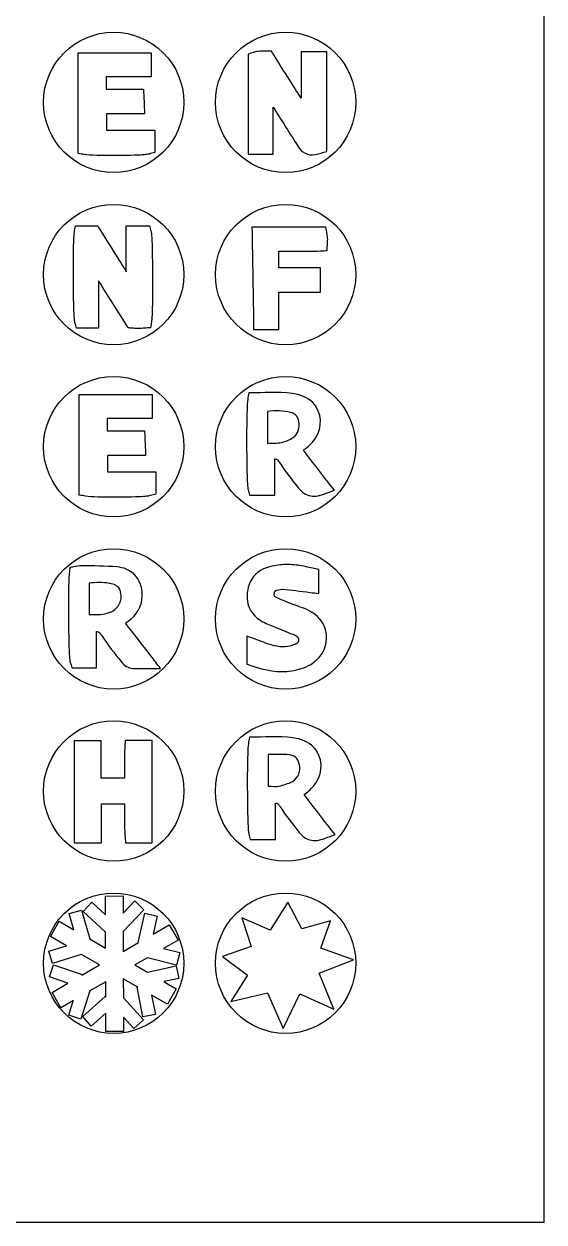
# Model space of a CAD drawing. Header units: centimetres. Extents: x 0 to 21.6, y 0 to 22.4.
# Drawn here: x 16.57 to 21.59, y 0 to 11.55 of the extents above; entities that cross this region are included whole.
import ezdxf

# ---------------------------------------------------------------- set-up
doc = ezdxf.new("R2010")
doc.units = ezdxf.units.CM
doc.header["$MEASUREMENT"] = 0

# ---------------------------------------------------------------- blocks, each defined once
blk = doc.blocks.new('*U11')
blk.add_circle((0.121, 0.192), 0.677)
blk = doc.blocks.new('*U12')
at = {"color": 0, "linetype": 'ByBlock', "lineweight": -2, "transparency": 16777216}
for p in [(14.94, 8.3), (16.6, 8.3), (14.94, 6.64), (16.6, 6.64), (14.94, 4.98), (16.6, 4.98), (14.94, 3.32), (16.6, 3.32), (14.94, 1.66), (16.6, 1.66), (14.94, 0), (16.6, 0)]:
    blk.add_blockref('*U11', p, dxfattribs=at)

msp = doc.modelspace()

# ---------------------------------------------------------------- linework, layer by layer
for p, q in [((17.12326, 2.58043), (17.12077, 2.58186)), ((17.94426, 2.65393), (17.91478, 2.63694)), ((17.92376, 2.31802), (17.92223, 2.31537))]:
    msp.add_line(p, q)
for points in [[(0, 0), (21.59, 0), (21.59, 21.59), (0, 21.59)], [(19.24995, 2.82637), (19.1153, 3.08428), (18.94429, 2.81396), (18.67128, 2.93463), (18.76168, 2.65604), (18.48506, 2.56136), (18.72671, 2.38033), (18.56683, 2.12719), (18.92084, 2.21097), (19.07252, 1.86667), (19.23182, 2.2017), (19.56131, 2.05318), (19.41832, 2.39974), (19.7493, 2.52775), (19.43398, 2.63993), (19.52772, 2.90341)]]:
    msp.add_lwpolyline(points, close=True)
for points in [[(17.3561, 2.96341), (17.35556, 3.14298), (17.52572, 3.14482), (17.52622, 2.97965)], [(17.05109, 2.81865), (17.00614, 2.97525), (17.12566, 3.00824), (17.20558, 2.72978), (17.20513, 2.72965)], [(17.35659, 2.80034), (17.35391, 2.79747), (17.14005, 2.9929), (17.22462, 3.08357), (17.3561, 2.96341)], [(17.52622, 2.97965), (17.63898, 3.09724), (17.72759, 3.01052), (17.52708, 2.80142)], [(16.97957, 2.66344), (16.82408, 2.75327), (16.90806, 2.90128), (17.05109, 2.81865)], [(17.67491, 2.69509), (17.67108, 2.69599), (17.73446, 2.97867), (17.85516, 2.95032), (17.81619, 2.77652)], [(17.35707, 2.64188), (17.35659, 2.80034)], [(17.52675, 2.80142), (17.52733, 2.61003)], [(17.81619, 2.77652), (17.97177, 2.86619), (18.05789, 2.71942), (17.94426, 2.65393)], [(17.12087, 2.58155), (17.12191, 2.5781), (16.84545, 2.49152), (16.8096, 2.61021), (16.97957, 2.66344)], [(17.20513, 2.72965), (17.35707, 2.64188)], [(17.52733, 2.61003), (17.67491, 2.69509)], [(17.2994, 2.47867), (17.12326, 2.58043)], [(17.76065, 2.5481), (17.63988, 2.47849)], [(17.91478, 2.63694), (18.07286, 2.59748), (18.04161, 2.4775), (17.76053, 2.54765), (17.76065, 2.5481)], [(16.9936, 2.30242), (16.81414, 2.36382), (16.85547, 2.48072), (17.12957, 2.38693), (17.12684, 2.37921)], [(17.12684, 2.37921), (17.2994, 2.47867)], [(17.63988, 2.47849), (17.76053, 2.40879)], [(17.76053, 2.40879), (18.03954, 2.47071), (18.06517, 2.34941), (17.92376, 2.31802)], [(17.35805, 2.31606), (17.20492, 2.2278)], [(17.35849, 2.16776), (17.35805, 2.31606)], [(17.52812, 2.34653), (17.52869, 2.16032)], [(17.66852, 2.26542), (17.52812, 2.34653)], [(17.92223, 2.31537), (18.03964, 2.24754), (17.95567, 2.09953), (17.80167, 2.1885)], [(17.04601, 2.13621), (16.92564, 2.06684), (16.83952, 2.21361), (16.9936, 2.30242)], [(17.20492, 2.2278), (17.11892, 1.95525), (17.00106, 1.99376), (17.04465, 2.1319)], [(17.80167, 2.1885), (17.83831, 2.00239), (17.71643, 1.97967), (17.66046, 2.26392), (17.66852, 2.26542)], [(17.35896, 2.01399), (17.21651, 1.88873), (17.13559, 1.98267), (17.35314, 2.17397), (17.35849, 2.16776)], [(17.52869, 2.16032), (17.72251, 1.9503), (17.63054, 1.86714), (17.52924, 1.97691)], [(17.52924, 1.97691), (17.52966, 1.83798), (17.35949, 1.83614), (17.35896, 2.01399)]]:
    msp.add_lwpolyline(points)
for points, knots in [([(17.83152, 10.52722), (17.67576, 10.52722), (17.52, 10.52722), (17.36424, 10.52722), (17.36424, 10.58025), (17.36424, 10.63329), (17.36424, 10.68633), (17.48727, 10.68633), (17.61031, 10.68633), (17.73334, 10.68633), (17.73219, 10.71196), (17.73103, 10.73758), (17.72988, 10.7632), (17.72841, 10.79579), (17.72728, 10.82104), (17.72583, 10.85351), (17.72479, 10.87694), (17.72374, 10.90037), (17.7227, 10.9238), (17.60267, 10.9238), (17.48264, 10.9238), (17.36261, 10.9238), (17.36261, 10.96331), (17.36261, 11.00282), (17.36261, 11.04233), (17.50704, 11.04233), (17.65148, 11.04233), (17.79592, 11.04233), (17.79592, 11.11926), (17.79592, 11.1962), (17.79592, 11.27313), (17.56102, 11.27313), (17.32612, 11.27313), (17.09122, 11.27313), (17.09122, 10.94978), (17.09122, 10.62644), (17.09122, 10.3031), (17.11173, 10.29969), (17.13224, 10.29629), (17.15274, 10.29289), (17.18314, 10.28784), (17.2226, 10.28604), (17.27434, 10.28442), (17.35932, 10.28177), (17.47012, 10.28161), (17.56588, 10.28355), (17.61375, 10.28453), (17.65774, 10.28603), (17.69326, 10.28808), (17.71866, 10.28955), (17.73916, 10.29115), (17.75654, 10.29369), (17.76346, 10.29471), (17.76964, 10.29567), (17.77819, 10.29811), (17.79599, 10.3032), (17.81379, 10.30829), (17.83159, 10.31337), (17.83158, 10.33188), (17.83156, 10.3504), (17.83154, 10.36891), (17.83152, 10.39302), (17.83152, 10.41724), (17.83152, 10.45365), (17.83152, 10.47818), (17.83152, 10.5027), (17.83152, 10.52722)], [0, 0, 0, 0, 1, 1, 1, 2, 2, 2, 3, 3, 3, 3.78622499, 3.78622499, 3.78622499, 4.78622499, 4.78622499, 4.78622499, 5.50743357, 5.50743357, 5.50743357, 6.50743357, 6.50743357, 6.50743357, 7.50743357, 7.50743357, 7.50743357, 8.50743357, 8.50743357, 8.50743357, 9.50743357, 9.50743357, 9.50743357, 10.50743357, 10.50743357, 10.50743357, 11.50743357, 11.50743357, 11.50743357, 11.73776465, 11.73776465, 11.73776465, 11.97115483, 11.97115483, 11.97115483, 12.35445974, 12.35445974, 12.35445974, 12.5461122, 12.5461122, 12.5461122, 12.68318012, 12.68318012, 12.68318012, 12.73776465, 12.73776465, 12.73776465, 13.07397443, 13.07397443, 13.07397443, 13.84030106, 13.84030106, 13.84030106, 14.84030106, 14.84030106, 14.84030106, 15.51369928, 15.51369928, 15.51369928, 15.51369928]), ([(18.82861, 11.28777), (18.82864, 11.28777), (18.82867, 11.28777), (18.8287, 11.28777), (18.85792, 11.28855), (18.88563, 11.28809), (18.91795, 11.28809), (18.93143, 11.28809), (18.94492, 11.28809), (18.9584, 11.28809), (18.96563, 11.2767), (18.97285, 11.26531), (18.98007, 11.25392), (19.06799, 11.11528), (19.15628, 10.97605), (19.24467, 10.83663), (19.24467, 10.98541), (19.24467, 11.1342), (19.24467, 11.28298), (19.32698, 11.28298), (19.4093, 11.28298), (19.49161, 11.28298), (19.49161, 10.96264), (19.49161, 10.6423), (19.49161, 10.32196), (19.47326, 10.31719), (19.45491, 10.31242), (19.43656, 10.30765), (19.39638, 10.2972), (19.36734, 10.28777), (19.32779, 10.2916), (19.29748, 10.29453), (19.26477, 10.31232), (19.24536, 10.33227), (19.2262, 10.35196), (19.21397, 10.37195), (19.19847, 10.39649), (19.19847, 10.39649), (19.19847, 10.39649), (19.19847, 10.39649), (19.12432, 10.51387), (19.05011, 10.63122), (18.97584, 10.74854), (18.97584, 10.59799), (18.97584, 10.44744), (18.97584, 10.29689), (18.89525, 10.29689), (18.81465, 10.29689), (18.73405, 10.29689), (18.73405, 10.6182), (18.73405, 10.9395), (18.73405, 11.26081), (18.7511, 11.26627), (18.76814, 11.27172), (18.78518, 11.27718), (18.78674, 11.27768), (18.79241, 11.28308), (18.81742, 11.28678), (18.82084, 11.28729), (18.8246, 11.28766), (18.82861, 11.28777)], [0, 0, 0, 0, 0.00103909, 0.00103909, 0.00103909, 1.00103909, 1.00103909, 1.00103909, 1.41017548, 1.41017548, 1.41017548, 1.46704744, 1.46704744, 1.46704744, 2.15938122, 2.15938122, 2.15938122, 3.15938122, 3.15938122, 3.15938122, 4.15938122, 4.15938122, 4.15938122, 5.15938122, 5.15938122, 5.15938122, 5.34480648, 5.34480648, 5.34480648, 5.74119411, 5.74119411, 5.74119411, 6.04493928, 6.04493928, 6.04493928, 6.34479865, 6.34479865, 6.34479865, 6.34480612, 6.34480612, 6.34480612, 7.02965132, 7.02965132, 7.02965132, 8.02965132, 8.02965132, 8.02965132, 9.02965132, 9.02965132, 9.02965132, 10.02965132, 10.02965132, 10.02965132, 11.82628721, 11.82628721, 11.82628721, 12.7056031, 12.7056031, 12.7056031, 12.82589766, 12.82589766, 12.82589766, 12.82589766]), ([(17.67131, 8.61586), (17.64837, 8.61578), (17.62974, 8.61805), (17.61416, 8.61901), (17.60166, 8.61979), (17.58917, 8.62056), (17.57667, 8.62134), (17.56997, 8.63191), (17.56327, 8.64249), (17.55657, 8.65306), (17.46741, 8.79379), (17.37851, 8.93412), (17.28969, 9.07431), (17.28969, 8.94875), (17.28969, 8.82197), (17.28969, 8.69198), (17.28969, 8.66746), (17.28969, 8.64294), (17.28969, 8.61842), (17.21847, 8.61842), (17.14726, 8.61842), (17.07605, 8.61842), (17.0711, 8.63644), (17.06614, 8.65446), (17.06119, 8.67249), (17.05676, 8.68861), (17.05682, 8.69589), (17.0557, 8.70856), (17.05091, 8.76264), (17.04824, 8.86764), (17.04673, 8.98983), (17.04537, 9.0999), (17.04522, 9.22181), (17.04647, 9.32372), (17.04732, 9.39285), (17.04879, 9.45247), (17.05109, 9.49435), (17.05219, 9.51422), (17.05325, 9.52936), (17.0554, 9.54357), (17.05856, 9.56442), (17.06171, 9.58527), (17.06487, 9.60612), (17.13603, 9.60612), (17.20718, 9.60612), (17.27834, 9.60612), (17.28555, 9.59465), (17.29276, 9.58317), (17.29997, 9.57169), (17.36062, 9.47515), (17.42467, 9.37288), (17.48899, 9.27088)], [0, 0, 0, 0, 0.9996093, 0.9996093, 0.9996093, 1.69305255, 1.69305255, 1.69305255, 1.74482524, 1.74482524, 1.74482524, 2.43372818, 2.43372818, 2.43372818, 3.06035703, 3.06035703, 3.06035703, 3.17856194, 3.17856194, 3.17856194, 4.17856194, 4.17856194, 4.17856194, 4.5214891, 4.5214891, 4.5214891, 4.59866798, 4.59866798, 4.59866798, 4.92807003, 4.92807003, 4.92807003, 5.22477956, 5.22477956, 5.22477956, 5.42603566, 5.42603566, 5.42603566, 5.5214891, 5.5214891, 5.5214891, 5.74314153, 5.74314153, 5.74314153, 6.74314153, 6.74314153, 6.74314153, 6.86209185, 6.86209185, 6.86209185, 7.86205753, 7.86205753, 7.86205753, 7.86205753]), ([(17.48899, 9.27088), (17.48899, 9.27087), (17.48899, 9.27087), (17.489, 9.27086), (17.51161, 9.23498), (17.53428, 9.19911), (17.55697, 9.16325), (17.55697, 9.31088), (17.55697, 9.4585), (17.55697, 9.60612), (17.63163, 9.60612), (17.70629, 9.60612), (17.78095, 9.60612), (17.78574, 9.58781), (17.79053, 9.5695), (17.79533, 9.55119), (17.79953, 9.53513), (17.79955, 9.52736), (17.80066, 9.51397), (17.80545, 9.45636), (17.80807, 9.34256), (17.80935, 9.21309), (17.81041, 9.10507), (17.81035, 8.98792), (17.80898, 8.89062), (17.80805, 8.82444), (17.80656, 8.76775), (17.80428, 8.72793), (17.8032, 8.70919), (17.80217, 8.6949), (17.80007, 8.68123), (17.79706, 8.66164), (17.79404, 8.64204), (17.79103, 8.62245), (17.77124, 8.62129), (17.75145, 8.62013), (17.73165, 8.61898), (17.71566, 8.61805), (17.69509, 8.61593), (17.67131, 8.61586)], [0, 0, 0, 0, 0.00007049, 0.00007049, 0.00007049, 0.36219049, 0.36219049, 0.36219049, 1.36219049, 1.36219049, 1.36219049, 2.36219049, 2.36219049, 2.36219049, 2.70027683, 2.70027683, 2.70027683, 2.78038146, 2.78038146, 2.78038146, 3.12507703, 3.12507703, 3.12507703, 3.41267693, 3.41267693, 3.41267693, 3.60827982, 3.60827982, 3.60827982, 3.70027683, 3.70027683, 3.70027683, 3.91317376, 3.91317376, 3.91317376, 5.0089903, 5.0089903, 5.0089903, 6.0089903, 6.0089903, 6.0089903, 6.0089903]), ([(19.5006, 9.4877), (19.49942, 9.50958), (19.49523, 9.52349), (19.49393, 9.5311), (19.49044, 9.55148), (19.48695, 9.57186), (19.48345, 9.59224), (19.24561, 9.59224), (19.00776, 9.59224), (18.76991, 9.59224), (18.77539, 9.26331), (18.78087, 8.93438), (18.78635, 8.60545), (18.80434, 8.60546), (18.82233, 8.60548), (18.84032, 8.60549), (18.87447, 8.60551), (18.90853, 8.60551), (18.95546, 8.60551), (18.97998, 8.60551), (19.0045, 8.60551), (19.02902, 8.60551), (19.02902, 8.72568), (19.02902, 8.84585), (19.02902, 8.96601), (19.16301, 8.96601), (19.297, 8.96601), (19.43098, 8.96601), (19.43098, 9.04421), (19.43098, 9.12241), (19.43098, 9.20061), (19.40646, 9.20061), (19.38194, 9.20061), (19.35742, 9.20061), (19.28486, 9.20061), (19.21846, 9.20004), (19.15283, 9.20077)], [0, 0, 0, 0, 0.9995387, 0.9995387, 0.9995387, 2.70581414, 2.70581414, 2.70581414, 3.70581414, 3.70581414, 3.70581414, 4.70581414, 4.70581414, 4.70581414, 5.23215808, 5.23215808, 5.23215808, 6.23215808, 6.23215808, 6.23215808, 6.75463532, 6.75463532, 6.75463532, 7.75463532, 7.75463532, 7.75463532, 8.75463532, 8.75463532, 8.75463532, 9.75463532, 9.75463532, 9.75463532, 10.09442406, 10.09442406, 10.09442406, 11.09442406, 11.09442406, 11.09442406, 11.09442406]), ([(19.19116, 9.36095), (19.26693, 9.36147), (19.34667, 9.35819), (19.42971, 9.36347), (19.45152, 9.36486), (19.47334, 9.36625), (19.49515, 9.36764), (19.49627, 9.38946), (19.49739, 9.41129), (19.4985, 9.43312), (19.49953, 9.45312), (19.50176, 9.46627), (19.5006, 9.4877)], [0, 0, 0, 0, 1, 1, 1, 1.27977175, 1.27977175, 1.27977175, 2.26334341, 2.26334341, 2.26334341, 3.26334341, 3.26334341, 3.26334341, 3.26334341]), ([(19.15283, 9.20077), (19.10943, 9.20128), (19.06829, 9.19968), (19.03028, 9.20011), (19.03028, 9.25365), (19.03028, 9.3072), (19.03028, 9.36074), (19.08481, 9.36065), (19.13787, 9.36056), (19.19116, 9.36095)], [0, 0, 0, 0, 0.62290985, 0.62290985, 0.62290985, 1.62290985, 1.62290985, 1.62290985, 2.31555764, 2.31555764, 2.31555764, 2.31555764]), ([(17.37453, 7.23305), (17.37453, 7.28609), (17.37453, 7.33913), (17.37453, 7.39216), (17.49757, 7.39216), (17.6206, 7.39216), (17.74363, 7.39216), (17.74248, 7.41779), (17.74133, 7.44341), (17.74017, 7.46903), (17.73871, 7.50162), (17.73757, 7.52688), (17.73612, 7.55935), (17.73508, 7.58278), (17.73404, 7.60621), (17.73299, 7.62963), (17.61296, 7.62963), (17.49293, 7.62963), (17.3729, 7.62963), (17.3729, 7.66915), (17.3729, 7.70866), (17.3729, 7.74817), (17.51734, 7.74817), (17.66177, 7.74817), (17.80621, 7.74817), (17.80621, 7.8251), (17.80621, 7.90203), (17.80621, 7.97896), (17.57131, 7.97896), (17.33642, 7.97896), (17.10152, 7.97896), (17.10152, 7.65562), (17.10152, 7.33227), (17.10152, 7.00893), (17.12202, 7.00553), (17.14253, 7.00212), (17.16303, 6.99872), (17.19343, 6.99367), (17.23289, 6.99187), (17.28463, 6.99026), (17.36961, 6.9876), (17.48042, 6.98744), (17.57617, 6.98939), (17.62405, 6.99036), (17.66804, 6.99186), (17.70355, 6.99391), (17.72895, 6.99538), (17.74945, 6.99698), (17.76683, 6.99952), (17.77375, 7.00054), (17.77994, 7.0015), (17.78849, 7.00395), (17.80629, 7.00903), (17.82409, 7.01412), (17.84189, 7.0192), (17.84187, 7.03772), (17.84185, 7.05623), (17.84184, 7.07474), (17.84182, 7.09886), (17.84182, 7.12307), (17.84182, 7.15949), (17.84182, 7.18401), (17.84182, 7.20853), (17.84182, 7.23305), (17.68606, 7.23305), (17.53029, 7.23305), (17.37453, 7.23305)], [0, 0, 0, 0, 1, 1, 1, 2, 2, 2, 2.78622499, 2.78622499, 2.78622499, 3.78622499, 3.78622499, 3.78622499, 4.50743357, 4.50743357, 4.50743357, 5.50743357, 5.50743357, 5.50743357, 6.50743357, 6.50743357, 6.50743357, 7.50743357, 7.50743357, 7.50743357, 8.50743357, 8.50743357, 8.50743357, 9.50743357, 9.50743357, 9.50743357, 10.50743357, 10.50743357, 10.50743357, 10.73776465, 10.73776465, 10.73776465, 10.97115483, 10.97115483, 10.97115483, 11.35445974, 11.35445974, 11.35445974, 11.5461122, 11.5461122, 11.5461122, 11.68318012, 11.68318012, 11.68318012, 11.73776465, 11.73776465, 11.73776465, 12.07397443, 12.07397443, 12.07397443, 12.84030106, 12.84030106, 12.84030106, 13.84030106, 13.84030106, 13.84030106, 14.51369928, 14.51369928, 14.51369928, 15.51369928, 15.51369928, 15.51369928, 15.51369928]), ([(19.35637, 7.52162), (19.35637, 7.52162), (19.35637, 7.52163), (19.35637, 7.52163), (19.43894, 7.61612), (19.45691, 7.75482), (19.3887, 7.86091), (19.35257, 7.91709), (19.29134, 7.96066), (19.214, 7.97872), (19.06667, 8.01311), (18.92687, 7.99491), (18.80162, 7.99515), (18.78058, 7.99519), (18.75953, 7.99523), (18.73849, 7.99527), (18.73526, 7.97448), (18.73203, 7.95369), (18.72879, 7.93289), (18.72494, 7.90815), (18.72366, 7.87773), (18.72215, 7.83417), (18.71835, 7.7241), (18.71757, 7.54764), (18.71918, 7.39164), (18.71999, 7.31364), (18.72139, 7.24096), (18.72338, 7.18426), (18.72446, 7.15342), (18.72569, 7.12742), (18.72718, 7.10705), (18.72826, 7.09236), (18.72903, 7.0819), (18.73156, 7.06899), (18.73197, 7.06688), (18.73245, 7.06463), (18.73315, 7.06196), (18.73795, 7.04366), (18.74275, 7.02536), (18.74755, 7.00705), (18.829, 7.00705), (18.91045, 7.00705), (18.99189, 7.00705), (18.99189, 7.03158), (18.99189, 7.0561), (18.99188, 7.08063), (18.99186, 7.1759), (18.99186, 7.2678), (18.99186, 7.3591), (18.99756, 7.35831), (19.00134, 7.35714), (19.00509, 7.35546), (19.01386, 7.35154), (19.02366, 7.34448), (19.03723, 7.3224)], [0, 0, 0, 0, 0.00001576, 0.00001576, 0.00001576, 0.65377623, 0.65377623, 0.65377623, 1.00001576, 1.00001576, 1.00001576, 2.00001074, 2.00001074, 2.00001074, 2.16010553, 2.16010553, 2.16010553, 2.38176332, 2.38176332, 2.38176332, 2.54697631, 2.54697631, 2.54697631, 2.96436981, 2.96436981, 2.96436981, 3.17306657, 3.17306657, 3.17306657, 3.28657962, 3.28657962, 3.28657962, 3.3683996, 3.3683996, 3.3683996, 3.38176332, 3.38176332, 3.38176332, 3.71825433, 3.71825433, 3.71825433, 4.71825433, 4.71825433, 4.71825433, 4.92587699, 4.92587699, 4.92587699, 5.73247829, 5.73247829, 5.73247829, 5.91551785, 5.91551785, 5.91551785, 6.34336848, 6.34336848, 6.34336848, 6.34336848]), ([(18.92088, 7.50795), (18.92088, 7.61625), (18.92088, 7.71398), (18.92088, 7.81551), (18.99799, 7.82921), (19.07097, 7.82202), (19.14281, 7.80567), (19.1874, 7.79554), (19.21664, 7.76477), (19.22239, 7.71819), (19.22971, 7.65895), (19.21989, 7.60135), (19.16854, 7.56535), (19.13526, 7.54204), (19.09439, 7.52584), (19.05455, 7.51663), (19.0145, 7.50732), (18.97155, 7.51063), (18.92088, 7.50795)], [0, 0, 0, 0, 1, 1, 1, 2, 2, 2, 3, 3, 3, 4, 4, 4, 5, 5, 5, 6, 6, 6, 6]), ([(19.20891, 7.08956), (19.20891, 7.08956), (19.20891, 7.08955), (19.20891, 7.08955), (19.23786, 7.05179), (19.27225, 7.01877), (19.31924, 7.00525), (19.36768, 6.99131), (19.41512, 7.00123), (19.46328, 7.01816), (19.46604, 7.01913), (19.46882, 7.02013), (19.47163, 7.02116), (19.503, 7.0327), (19.53437, 7.04424), (19.56574, 7.05577), (19.54531, 7.08223), (19.52489, 7.10869), (19.50447, 7.13515), (19.42472, 7.23847), (19.34536, 7.3413), (19.26745, 7.44226), (19.29728, 7.46523), (19.32819, 7.48938), (19.35637, 7.52162)], [0, 0, 0, 0, 0.00005366, 0.00005366, 0.00005366, 0.47851645, 0.47851645, 0.47851645, 0.97172652, 0.97172652, 0.97172652, 1.00005366, 1.00005366, 1.00005366, 1.35722641, 1.35722641, 1.35722641, 1.5721588, 1.5721588, 1.5721588, 2.41148305, 2.41148305, 2.41148305, 3.02078695, 3.02078695, 3.02078695, 3.02078695]), ([(17.12907, 6.32747), (17.09667, 6.32821), (17.07591, 6.32086), (17.06866, 6.31975), (17.05002, 6.31692), (17.03138, 6.31409), (17.01275, 6.31125), (17.01069, 6.29251), (17.00864, 6.27378), (17.00659, 6.25504), (17.00159, 6.20937), (16.9995, 6.13237), (16.99838, 6.03736), (16.99695, 5.91601), (16.99782, 5.76947), (17.00046, 5.6481), (17.00178, 5.58741), (17.00353, 5.5331), (17.00572, 5.49089), (17.00696, 5.46692), (17.0083, 5.44702), (17.00997, 5.4309), (17.01116, 5.41939), (17.01158, 5.41171), (17.01553, 5.3976), (17.01579, 5.39665), (17.01609, 5.39565), (17.01642, 5.39458), (17.02131, 5.37905), (17.02619, 5.36351), (17.03108, 5.34798), (17.03159, 5.34635), (17.03211, 5.34472), (17.03262, 5.34309), (17.11102, 5.34309), (17.18942, 5.34309), (17.26782, 5.34309), (17.26782, 5.46047), (17.26782, 5.57785), (17.26782, 5.69523), (17.27465, 5.69442), (17.27925, 5.69302), (17.2839, 5.69088), (17.29372, 5.68635), (17.30502, 5.67769), (17.31969, 5.65434)], [0, 0, 0, 0, 1, 1, 1, 2.23544783, 2.23544783, 2.23544783, 2.37435516, 2.37435516, 2.37435516, 2.65568015, 2.65568015, 2.65568015, 3.01501766, 3.01501766, 3.01501766, 3.19468641, 3.19468641, 3.19468641, 3.29666895, 3.29666895, 3.29666895, 3.36946643, 3.36946643, 3.36946643, 3.37435516, 3.37435516, 3.37435516, 3.68793086, 3.68793086, 3.68793086, 3.72082354, 3.72082354, 3.72082354, 4.72082354, 4.72082354, 4.72082354, 5.72082354, 5.72082354, 5.72082354, 5.92416314, 5.92416314, 5.92416314, 6.35400376, 6.35400376, 6.35400376, 6.35400376]), ([(17.60085, 5.81227), (17.60086, 5.81228), (17.60087, 5.81229), (17.60087, 5.81229), (17.67894, 5.87756), (17.71747, 5.97237), (17.71041, 6.06756), (17.70916, 6.08443), (17.70664, 6.1013), (17.70297, 6.11813), (17.68468, 6.20185), (17.627, 6.2662), (17.55666, 6.29527), (17.52803, 6.30711), (17.49765, 6.3139), (17.46662, 6.31657)], [0, 0, 0, 0, 0.00011643, 0.00011643, 0.00011643, 0.84962125, 0.84962125, 0.84962125, 1.00011643, 1.00011643, 1.00011643, 1.71077509, 1.71077509, 1.71077509, 2.00006293, 2.00006293, 2.00006293, 2.00006293]), ([(18.91174, 6.30917), (18.91174, 6.30917), (18.91174, 6.30917), (18.91173, 6.30917), (18.82791, 6.28176), (18.76901, 6.21869), (18.74293, 6.14772), (18.73058, 6.1141), (18.72441, 6.07904), (18.72239, 6.04372)], [-0.00002276, -0.00002276, -0.00002276, -0.00002276, 0, 0, 0, 0.67857868, 0.67857868, 0.67857868, 0.99999098, 0.99999098, 0.99999098, 0.99999098]), ([(19.059, 6.33822), (19.059, 6.33822), (19.05899, 6.33822), (19.05899, 6.33822), (19.00908, 6.33459), (18.95916, 6.32467), (18.91174, 6.30917)], [-0.00011051, -0.00011051, -0.00011051, -0.00011051, 0, 0, 0, 0.99998405, 0.99998405, 0.99998405, 0.99998405]), ([(19.06089, 6.10235), (19.14871, 6.09445), (19.23779, 6.08205), (19.33174, 6.0707), (19.35926, 6.06738), (19.38677, 6.06406), (19.41428, 6.06073), (19.41423, 6.08845), (19.41418, 6.11616), (19.41412, 6.14387), (19.41408, 6.16572), (19.41408, 6.19457), (19.41408, 6.23158), (19.41408, 6.25139), (19.41408, 6.27121), (19.41408, 6.29102), (19.39471, 6.29518), (19.37534, 6.29934), (19.35597, 6.3035), (19.31035, 6.3133), (19.26571, 6.32657), (19.21394, 6.33282), (19.21394, 6.33282), (19.21394, 6.33282), (19.21394, 6.33282), (19.16439, 6.33881), (19.11219, 6.34209), (19.059, 6.33822)], [0, 0, 0, 0, 0.99993552, 0.99993552, 0.99993552, 1.29545818, 1.29545818, 1.29545818, 2.55677904, 2.55677904, 2.55677904, 3.55677904, 3.55677904, 3.55677904, 4.09205417, 4.09205417, 4.09205417, 4.49006, 4.49006, 4.49006, 5.49006, 5.49006, 5.49006, 5.49009084, 5.49009084, 5.49009084, 6.49004073, 6.49004073, 6.49004073, 6.49004073]), ([(17.19688, 6.16118), (17.26347, 6.16639), (17.32858, 6.17024), (17.39399, 6.15792), (17.4416, 6.14895), (17.48715, 6.13459), (17.4998, 6.07997), (17.51319, 6.02207), (17.5073, 5.96786), (17.46252, 5.92207), (17.41988, 5.87846), (17.36549, 5.86497), (17.30881, 5.85873), (17.27483, 5.85495), (17.24007, 5.858), (17.19688, 5.858), (17.19688, 5.96257), (17.19688, 6.05786), (17.19688, 6.16118)], [0, 0, 0, 0, 1, 1, 1, 2, 2, 2, 3, 3, 3, 4, 4, 4, 5, 5, 5, 6, 6, 6, 6]), ([(18.72239, 6.04372), (18.72239, 6.04372), (18.72238, 6.04371), (18.72238, 6.04371), (18.71734, 5.95575), (18.75673, 5.87512), (18.82009, 5.82408), (18.8369, 5.81054), (18.8552, 5.79876), (18.87465, 5.78859), (18.87465, 5.78859), (18.87466, 5.78859), (18.87466, 5.78859)], [-0.00003501, -0.00003501, -0.00003501, -0.00003501, 0, 0, 0, 0.79033468, 0.79033468, 0.79033468, 1, 1, 1, 1.0000524, 1.0000524, 1.0000524, 1.0000524]), ([(18.99476, 6.02807), (18.98635, 6.03236), (18.98881, 6.03019), (18.98703, 6.03821), (18.98578, 6.04386), (18.98529, 6.05459), (18.98718, 6.068), (18.98719, 6.06804), (18.98719, 6.06807), (18.9872, 6.06811)], [0, 0, 0, 0, 0.58668984, 0.58668984, 0.58668984, 1, 1, 1, 1.00077931, 1.00077931, 1.00077931, 1.00077931]), ([(18.9872, 6.06811), (18.98939, 6.08372), (18.99082, 6.08408), (18.99889, 6.08832), (19.00089, 6.08937), (19.00359, 6.09049), (19.00725, 6.0915)], [0.001224639, 0.001224639, 0.001224639, 0.001224639, 0.801094389, 0.801094389, 0.801094389, 0.999518947, 0.999518947, 0.999518947, 0.999518947]), ([(19.32278, 5.89474), (19.26331, 5.92385), (19.20582, 5.93892), (19.15861, 5.95788), (19.10065, 5.98115), (19.04491, 6.00257), (18.99476, 6.02807)], [0, 0, 0, 0, 0.99996557, 0.99996557, 0.99996557, 1.99983156, 1.99983156, 1.99983156, 1.99983156]), ([(19.00725, 6.0915), (19.00727, 6.0915), (19.00729, 6.09151), (19.00731, 6.09151), (19.03456, 6.09899), (19.05517, 6.10287), (19.06089, 6.10235)], [-0.00072256, -0.00072256, -0.00072256, -0.00072256, 0, 0, 0, 1, 1, 1, 1]), ([(19.33724, 5.3769), (19.46193, 5.44877), (19.5168, 5.59028), (19.47988, 5.71484), (19.45801, 5.78863), (19.40329, 5.85533), (19.32279, 5.89474), (19.32279, 5.89474), (19.32278, 5.89474), (19.32278, 5.89474)], [0, 0, 0, 0, 0.6279645, 0.6279645, 0.6279645, 1, 1, 1, 1.00003252, 1.00003252, 1.00003252, 1.00003252]), ([(17.50651, 5.40504), (17.52185, 5.38545), (17.54044, 5.36378), (17.57588, 5.34866), (17.58364, 5.34535), (17.59238, 5.34249), (17.6023, 5.34079), (17.65106, 5.33241), (17.68956, 5.33803), (17.7374, 5.33803), (17.78739, 5.33803), (17.83737, 5.33803), (17.88735, 5.33803), (17.85676, 5.37756), (17.82617, 5.41709), (17.79558, 5.45661), (17.70843, 5.56921), (17.62926, 5.67152), (17.54984, 5.77415), (17.56662, 5.78564), (17.58381, 5.79804), (17.60085, 5.81227)], [0, 0, 0, 0, 0.82049851, 0.82049851, 0.82049851, 0.99997268, 0.99997268, 0.99997268, 1.99997268, 1.99997268, 1.99997268, 2.96400047, 2.96400047, 2.96400047, 3.25616011, 3.25616011, 3.25616011, 4.08840737, 4.08840737, 4.08840737, 4.516717, 4.516717, 4.516717, 4.516717]), ([(19.00256, 5.73107), (19.00257, 5.73106), (19.00257, 5.73106), (19.00258, 5.73106), (19.06663, 5.70473), (19.1293, 5.6826), (19.18746, 5.65745), (19.18746, 5.65745), (19.18747, 5.65745), (19.18747, 5.65745)], [-0.00008407, -0.00008407, -0.00008407, -0.00008407, 0, 0, 0, 1, 1, 1, 1.00007171, 1.00007171, 1.00007171, 1.00007171]), ([(18.90007, 5.58293), (18.87503, 5.59224), (18.84997, 5.60161), (18.81942, 5.61303), (18.78631, 5.62541), (18.7532, 5.63779), (18.72009, 5.65017), (18.72009, 5.56021), (18.72009, 5.47025), (18.72009, 5.38029), (18.73637, 5.37447), (18.75264, 5.36866), (18.76891, 5.36285), (18.89313, 5.31848), (19.02794, 5.29485), (19.15214, 5.31407)], [0, 0, 0, 0, 0.99985405, 0.99985405, 0.99985405, 2.08307041, 2.08307041, 2.08307041, 3.08307041, 3.08307041, 3.08307041, 3.22376191, 3.22376191, 3.22376191, 4.22376191, 4.22376191, 4.22376191, 4.22376191]), ([(19.11714, 5.54929), (19.04714, 5.5384), (18.97687, 5.55434), (18.90009, 5.58292), (18.90009, 5.58292), (18.90008, 5.58292), (18.90007, 5.58293)], [0.000243034, 0.000243034, 0.000243034, 0.000243034, 1, 1, 1, 1.000083706, 1.000083706, 1.000083706, 1.000083706]), ([(19.19033, 5.57201), (19.19032, 5.572), (19.19031, 5.572), (19.1903, 5.57199), (19.16536, 5.56111), (19.13987, 5.55285), (19.11714, 5.54929)], [-0.00033965, -0.00033965, -0.00033965, -0.00033965, 0, 0, 0, 1, 1, 1, 1]), ([(19.18747, 5.65745), (19.20904, 5.64812), (19.21565, 5.63928), (19.21856, 5.62738), (19.21928, 5.62446), (19.21975, 5.621), (19.21972, 5.6166)], [0.000085842, 0.000085842, 0.000085842, 0.000085842, 0.80217873, 0.80217873, 0.80217873, 0.999295656, 0.999295656, 0.999295656, 0.999295656]), ([(19.21972, 5.6166), (19.21972, 5.61658), (19.21972, 5.61656), (19.21972, 5.61654), (19.21955, 5.59424), (19.21463, 5.5861), (19.19848, 5.57622), (19.19611, 5.57477), (19.19342, 5.57335), (19.19033, 5.57201)], [-0.00041932, -0.00041932, -0.00041932, -0.00041932, 0, 0, 0, 0.87209913, 0.87209913, 0.87209913, 0.9997678, 0.9997678, 0.9997678, 0.9997678]), ([(17.05333, 3.65528), (17.05333, 3.9838), (17.05333, 4.31232), (17.05333, 4.64083), (17.13992, 4.64083), (17.22651, 4.64083), (17.3131, 4.64083), (17.3131, 4.52065), (17.3131, 4.40047), (17.3131, 4.28029), (17.38865, 4.28029), (17.4642, 4.28029), (17.53975, 4.28029), (17.54146, 4.37143), (17.53693, 4.46867), (17.54197, 4.57193), (17.54311, 4.59526), (17.54424, 4.61858), (17.54538, 4.64191), (17.63217, 4.64191), (17.71895, 4.64191), (17.80574, 4.64191), (17.80574, 4.31318), (17.80574, 3.98446), (17.80574, 3.65573), (17.72034, 3.65573), (17.63494, 3.65573), (17.54955, 3.65573), (17.54766, 3.67821), (17.54578, 3.70068), (17.54389, 3.72315), (17.53503, 3.82877), (17.54131, 3.93045), (17.53966, 4.03303), (17.46653, 4.03398), (17.39302, 4.03348), (17.31706, 4.0331), (17.31707, 3.93189), (17.31707, 3.83333), (17.31707, 3.72884), (17.31707, 3.70432), (17.31707, 3.6798), (17.31707, 3.65528), (17.22916, 3.65528), (17.14124, 3.65528), (17.05333, 3.65528)], [0, 0, 0, 0, 1, 1, 1, 2, 2, 2, 3, 3, 3, 4, 4, 4, 4.79601704, 4.79601704, 4.79601704, 4.9840678, 4.9840678, 4.9840678, 5.9840678, 5.9840678, 5.9840678, 6.9840678, 6.9840678, 6.9840678, 7.9840678, 7.9840678, 7.9840678, 8.17093745, 8.17093745, 8.17093745, 8.99032122, 8.99032122, 8.99032122, 9.60248222, 9.60248222, 9.60248222, 10.40927247, 10.40927247, 10.40927247, 10.59860546, 10.59860546, 10.59860546, 11.59860546, 11.59860546, 11.59860546, 11.59860546]), ([(19.36297, 4.2015), (19.36297, 4.20151), (19.36297, 4.20151), (19.36297, 4.20151), (19.44554, 4.296), (19.46351, 4.4347), (19.3953, 4.54079), (19.35917, 4.59697), (19.29794, 4.64055), (19.2206, 4.6586), (19.07327, 4.69299), (18.93347, 4.67479), (18.80822, 4.67503), (18.78718, 4.67507), (18.76614, 4.67511), (18.74509, 4.67515), (18.74186, 4.65436), (18.73863, 4.63357), (18.73539, 4.61278), (18.73155, 4.58804), (18.73026, 4.55761), (18.72876, 4.51405), (18.72496, 4.40399), (18.72417, 4.22752), (18.72578, 4.07152), (18.72659, 3.99353), (18.728, 3.92085), (18.72998, 3.86414), (18.73106, 3.83331), (18.73229, 3.8073), (18.73378, 3.78693), (18.73486, 3.77224), (18.73563, 3.76178), (18.73816, 3.74887), (18.73857, 3.74676), (18.73905, 3.74451), (18.73976, 3.74184), (18.74455, 3.72354), (18.74935, 3.70524), (18.75415, 3.68693), (18.8356, 3.68693), (18.91705, 3.68693), (18.9985, 3.68693), (18.99849, 3.71146), (18.99849, 3.73598), (18.99848, 3.76051), (18.99847, 3.85578), (18.99846, 3.94768), (18.99846, 4.03898), (19.00416, 4.03819), (19.00794, 4.03702), (19.01169, 4.03535), (19.02046, 4.03143), (19.03027, 4.02436), (19.04384, 4.00228)], [0, 0, 0, 0, 0.00001576, 0.00001576, 0.00001576, 0.65377623, 0.65377623, 0.65377623, 1.00001576, 1.00001576, 1.00001576, 2.00001074, 2.00001074, 2.00001074, 2.16010553, 2.16010553, 2.16010553, 2.38176332, 2.38176332, 2.38176332, 2.54697631, 2.54697631, 2.54697631, 2.96436981, 2.96436981, 2.96436981, 3.17306657, 3.17306657, 3.17306657, 3.28657962, 3.28657962, 3.28657962, 3.3683996, 3.3683996, 3.3683996, 3.38176332, 3.38176332, 3.38176332, 3.71825433, 3.71825433, 3.71825433, 4.71825433, 4.71825433, 4.71825433, 4.92587699, 4.92587699, 4.92587699, 5.73247829, 5.73247829, 5.73247829, 5.91551785, 5.91551785, 5.91551785, 6.34336848, 6.34336848, 6.34336848, 6.34336848]), ([(18.92775, 4.50814), (18.99027, 4.50814), (19.0492, 4.51189), (19.10744, 4.50719), (19.17977, 4.50143), (19.21242, 4.47301), (19.22692, 4.41581), (19.24298, 4.3526), (19.21837, 4.27884), (19.16127, 4.24801), (19.12089, 4.22619), (19.07448, 4.2134), (19.02924, 4.20345), (18.99899, 4.19678), (18.96605, 4.20217), (18.92775, 4.20217), (18.92775, 4.30893), (18.92775, 4.40434), (18.92775, 4.50814)], [0, 0, 0, 0, 1, 1, 1, 2, 2, 2, 3, 3, 3, 4, 4, 4, 5, 5, 5, 6, 6, 6, 6]), ([(19.21551, 3.76944), (19.21551, 3.76944), (19.21551, 3.76943), (19.21552, 3.76943), (19.24446, 3.73167), (19.27885, 3.69866), (19.32584, 3.68513), (19.37428, 3.67119), (19.42172, 3.68111), (19.46988, 3.69804), (19.47264, 3.69901), (19.47543, 3.70001), (19.47823, 3.70104), (19.5096, 3.71258), (19.54097, 3.72412), (19.57234, 3.73566), (19.55191, 3.76211), (19.53149, 3.78857), (19.51107, 3.81503), (19.43132, 3.91835), (19.35196, 4.02118), (19.27405, 4.12214), (19.30389, 4.14511), (19.33479, 4.16926), (19.36297, 4.2015)], [0, 0, 0, 0, 0.00005366, 0.00005366, 0.00005366, 0.47851645, 0.47851645, 0.47851645, 0.97172652, 0.97172652, 0.97172652, 1.00005366, 1.00005366, 1.00005366, 1.35722641, 1.35722641, 1.35722641, 1.5721588, 1.5721588, 1.5721588, 2.41148305, 2.41148305, 2.41148305, 3.02078695, 3.02078695, 3.02078695, 3.02078695])]:
    msp.add_open_spline(points, degree=3, knots=knots)
for points in [[(19.03723, 7.3224), (19.09016, 7.23629), (19.15321, 7.16223), (19.20891, 7.08956)], [(17.46662, 6.31657), (17.35138, 6.32653), (17.23843, 6.32509), (17.12907, 6.32747)], [(18.87466, 5.78859), (18.91784, 5.76601), (18.9612, 5.74807), (19.00256, 5.73107)], [(17.31969, 5.65434), (17.3772, 5.56278), (17.4452, 5.48324), (17.50651, 5.40504)], [(19.15214, 5.31407), (19.21477, 5.32374), (19.27938, 5.34355), (19.33724, 5.3769)], [(19.04384, 4.00228), (19.09676, 3.91617), (19.15981, 3.84211), (19.21551, 3.76944)]]:
    msp.add_open_spline(points, degree=3)

# ---------------------------------------------------------------- block references
msp.add_blockref('*U12', (2.37397, 2.3036))

doc.saveas('drawing.dxf')
